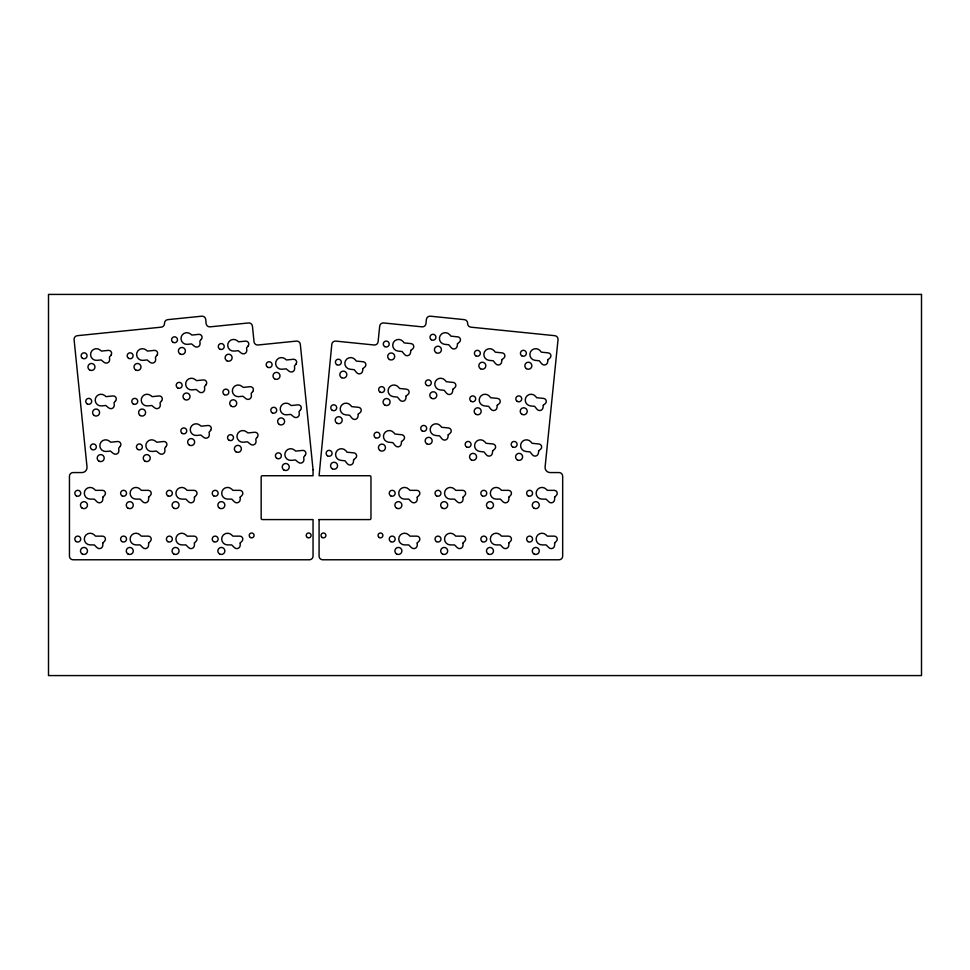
<?xml version="1.0" encoding="UTF-8"?>
<svg xmlns="http://www.w3.org/2000/svg" width="970" height="970" viewBox="0 0 970 970"><rect width="100%" height="100%" fill="white"/><g stroke="black" fill="none" stroke-linecap="round" stroke-linejoin="round"><path stroke-width="1.45" d="M102.82 542.97L102.82 545.201A3.395 3.395 0 0 1 96.976 547.589L94.296 544.91L90.161 544.91A5.856 5.856 0 0 1 84.754 536.822A5.856 5.856 0 0 1 94.296 534.931L95.521 536.143L102.577 536.143A2.971 2.971 0 0 1 104.53 541.26L102.82 542.97M102.82 497.173L102.82 499.404A3.395 3.395 0 0 1 96.976 501.793L94.296 499.113L90.161 499.113A5.856 5.856 0 0 1 84.754 491.026A5.856 5.856 0 0 1 94.296 489.135L95.521 490.347L102.577 490.347A2.971 2.971 0 0 1 104.53 495.464L102.82 497.173M148.616 542.97L148.616 545.201A3.395 3.395 0 0 1 142.772 547.589L140.092 544.91L135.958 544.91A5.856 5.856 0 0 1 130.55 536.822A5.856 5.856 0 0 1 140.092 534.931L141.317 536.143L148.374 536.143A2.971 2.971 0 0 1 150.326 541.26L148.616 542.97M148.616 497.173L148.616 499.404A3.395 3.395 0 0 1 142.772 501.793L140.092 499.113L135.958 499.113A5.856 5.856 0 0 1 130.55 491.026A5.856 5.856 0 0 1 140.092 489.135L141.317 490.347L148.374 490.347A2.971 2.971 0 0 1 150.326 495.464L148.616 497.173M194.412 542.97L194.412 545.201A3.395 3.395 0 0 1 188.568 547.589L185.888 544.91L181.754 544.91A5.856 5.856 0 0 1 176.346 536.822A5.856 5.856 0 0 1 185.888 534.931L187.113 536.143L194.17 536.143A2.971 2.971 0 0 1 196.122 541.26L194.412 542.97M194.412 497.173L194.412 499.404A3.395 3.395 0 0 1 188.568 501.793L185.888 499.113L181.754 499.113A5.856 5.856 0 0 1 176.346 491.026A5.856 5.856 0 0 1 185.888 489.135L187.113 490.347L194.17 490.347A2.971 2.971 0 0 1 196.122 495.464L194.412 497.173M240.208 542.97L240.208 545.201A3.395 3.395 0 0 1 234.364 547.589L231.684 544.91L227.55 544.91A5.856 5.856 0 0 1 222.142 536.822A5.856 5.856 0 0 1 231.684 534.931L232.909 536.143L239.966 536.143A2.971 2.971 0 0 1 241.918 541.26L240.208 542.97M240.208 497.173L240.208 499.404A3.395 3.395 0 0 1 234.364 501.793L231.684 499.113L227.55 499.113A5.856 5.856 0 0 1 222.142 491.026A5.856 5.856 0 0 1 231.684 489.135L232.909 490.347L239.966 490.347A2.971 2.971 0 0 1 241.918 495.464L240.208 497.173M313.043 469.674L313.043 475.736L262.385 475.736A1.212 1.212 0 0 0 261.16 476.949L261.16 518.356A1.212 1.212 0 0 0 262.385 519.58L313.043 519.58L313.043 556.113A3.65 3.65 0 0 1 309.394 559.775L73.102 559.775A3.65 3.65 0 0 1 69.452 556.113L69.452 476.221A3.674 3.674 0 0 1 73.138 472.56L82.123 472.56A5.068 5.068 0 0 0 87.009 466.922L74.096 339.682A3.65 3.65 0 0 1 77.357 335.681L161.214 327.169A3.65 3.65 0 0 0 164.5 323.543L164.512 323.204A3.65 3.65 0 0 1 167.786 319.639L201.724 316.196A3.65 3.65 0 0 1 205.725 319.457L206.137 323.58A3.65 3.65 0 0 0 210.15 326.841L248.441 322.962A3.65 3.65 0 0 1 252.442 326.223L254.019 341.731A3.65 3.65 0 0 0 258.02 344.993L296.311 341.113A3.65 3.65 0 0 1 300.324 344.374L313.043 469.674M319.082 519.58L319.082 556.113A3.65 3.65 0 0 0 322.731 559.775L559.023 559.775A3.65 3.65 0 0 0 562.673 556.113L562.673 476.221A3.674 3.674 0 0 0 558.987 472.56L550.002 472.56A5.068 5.068 0 0 1 545.104 466.922L558.029 339.682A3.65 3.65 0 0 0 554.767 335.681L470.911 327.169A3.65 3.65 0 0 1 467.625 323.543L467.613 323.204A3.65 3.65 0 0 0 464.327 319.639L430.401 316.196A3.65 3.65 0 0 0 426.4 319.457L425.975 323.58A3.65 3.65 0 0 1 421.974 326.841L383.683 322.962A3.65 3.65 0 0 0 379.682 326.223L378.106 341.731A3.65 3.65 0 0 1 374.105 344.993L335.814 341.113A3.65 3.65 0 0 0 331.801 344.374L319.082 475.736L369.74 475.736A1.212 1.212 0 0 1 370.964 476.949L370.964 518.356A1.212 1.212 0 0 1 369.74 519.58L319.082 519.58M417.245 542.97L417.245 545.201A3.395 3.395 0 0 1 411.401 547.589L408.722 544.91L404.575 544.91A5.856 5.856 0 0 1 399.167 536.822A5.856 5.856 0 0 1 408.722 534.931L409.934 536.143L417.003 536.143A2.971 2.971 0 0 1 418.955 541.26L417.245 542.97M417.245 497.173L417.245 499.404A3.395 3.395 0 0 1 411.401 501.793L408.722 499.113L404.575 499.113A5.856 5.856 0 0 1 399.167 491.026A5.856 5.856 0 0 1 408.722 489.135L409.934 490.347L417.003 490.347A2.971 2.971 0 0 1 418.955 495.464L417.245 497.173M463.042 542.97L463.042 545.201A3.395 3.395 0 0 1 457.197 547.589L454.518 544.91L450.371 544.91A5.856 5.856 0 0 1 444.975 536.822A5.856 5.856 0 0 1 454.518 534.931L455.73 536.143L462.799 536.143A2.971 2.971 0 0 1 464.751 541.26L463.042 542.97M463.042 497.173L463.042 499.404A3.395 3.395 0 0 1 457.197 501.793L454.518 499.113L450.371 499.113A5.856 5.856 0 0 1 444.975 491.026A5.856 5.856 0 0 1 454.518 489.135L455.73 490.347L462.799 490.347A2.971 2.971 0 0 1 464.751 495.464L463.042 497.173M508.838 542.97L508.838 545.201A3.395 3.395 0 0 1 502.993 547.589L500.314 544.91L496.167 544.91A5.856 5.856 0 0 1 490.771 536.822A5.856 5.856 0 0 1 500.314 534.931L501.526 536.143L508.595 536.143A2.971 2.971 0 0 1 510.547 541.26L508.838 542.97M508.838 497.173L508.838 499.404A3.395 3.395 0 0 1 502.993 501.793L500.314 499.113L496.167 499.113A5.856 5.856 0 0 1 490.771 491.026A5.856 5.856 0 0 1 500.314 489.135L501.526 490.347L508.595 490.347A2.971 2.971 0 0 1 510.547 495.464L508.838 497.173M554.634 542.97L554.634 545.201A3.395 3.395 0 0 1 548.79 547.589L546.11 544.91L541.963 544.91A5.856 5.856 0 0 1 536.568 536.822A5.856 5.856 0 0 1 546.11 534.931L547.322 536.143L554.391 536.143A2.971 2.971 0 0 1 556.343 541.26L554.634 542.97M554.634 497.173L554.634 499.404A3.395 3.395 0 0 1 548.79 501.793L546.11 499.113L541.963 499.113A5.856 5.856 0 0 1 536.568 491.026A5.856 5.856 0 0 1 546.11 489.135L547.322 490.347L554.391 490.347A2.971 2.971 0 0 1 556.343 495.464L554.634 497.173M353.638 459.719L353.407 461.938A3.395 3.395 0 0 1 347.345 463.733L344.956 460.786L340.834 460.374A5.856 5.856 0 0 1 336.275 451.777A5.856 5.856 0 0 1 345.963 450.856L347.054 452.19L354.074 452.905A2.971 2.971 0 0 1 355.505 458.192L353.638 459.719M358.257 414.154L358.039 416.372A3.395 3.395 0 0 1 351.977 418.167L349.588 415.233L345.466 414.808A5.856 5.856 0 0 1 340.906 406.212A5.856 5.856 0 0 1 350.594 405.29L351.686 406.624L358.706 407.339A2.971 2.971 0 0 1 360.125 412.626L358.257 414.154M362.889 368.588L362.659 370.819A3.395 3.395 0 0 1 356.608 372.601L354.208 369.667L350.085 369.243A5.856 5.856 0 0 1 345.526 360.646A5.856 5.856 0 0 1 355.214 359.724L356.305 361.07L363.338 361.774A2.971 2.971 0 0 1 364.756 367.06L362.889 368.588M401.507 441.556L401.289 443.787A3.395 3.395 0 0 1 395.226 445.57L392.826 442.635L388.715 442.223A5.856 5.856 0 0 1 384.144 433.626A5.856 5.856 0 0 1 393.844 432.705L394.923 434.039L401.956 434.754A2.971 2.971 0 0 1 403.374 440.041L401.507 441.556M406.139 396.002L405.909 398.221A3.395 3.395 0 0 1 399.858 400.016L397.457 397.082L393.335 396.657A5.856 5.856 0 0 1 388.776 388.061A5.856 5.856 0 0 1 398.464 387.139L399.555 388.473L406.588 389.188A2.971 2.971 0 0 1 408.006 394.475L406.139 396.002M410.771 350.437L410.54 352.668A3.395 3.395 0 0 1 404.478 354.45L402.089 351.516L397.967 351.091A5.856 5.856 0 0 1 393.408 342.495A5.856 5.856 0 0 1 403.096 341.573L404.187 342.907L411.207 343.622A2.971 2.971 0 0 1 412.638 348.909L410.771 350.437M448.225 434.803L448.007 437.021A3.395 3.395 0 0 1 441.944 438.816L439.543 435.87L435.433 435.457A5.856 5.856 0 0 1 430.874 426.861A5.856 5.856 0 0 1 440.562 425.939L441.641 427.273L448.673 427.988A2.971 2.971 0 0 1 450.092 433.275L448.225 434.803M452.857 389.237L452.626 391.468A3.395 3.395 0 0 1 446.576 393.25L444.175 390.316L440.053 389.891A5.856 5.856 0 0 1 435.494 381.295A5.856 5.856 0 0 1 445.181 380.373L446.273 381.707L453.305 382.422A2.971 2.971 0 0 1 454.724 387.709L452.857 389.237M457.488 343.671L457.258 345.902A3.395 3.395 0 0 1 451.195 347.684L448.807 344.75L444.684 344.338A5.856 5.856 0 0 1 440.125 335.729A5.856 5.856 0 0 1 449.813 334.82L450.904 336.154L457.937 336.869A2.971 2.971 0 0 1 459.356 342.155L457.488 343.671M492.639 450.82L492.408 453.038A3.395 3.395 0 0 1 486.346 454.833L483.957 451.899L479.835 451.474A5.856 5.856 0 0 1 475.276 442.878A5.856 5.856 0 0 1 484.964 441.956L486.055 443.29L493.075 444.005A2.971 2.971 0 0 1 494.506 449.292L492.639 450.82M497.258 405.254L497.04 407.485A3.395 3.395 0 0 1 490.978 409.267L488.577 406.333L484.466 405.909A5.856 5.856 0 0 1 479.907 397.312A5.856 5.856 0 0 1 489.595 396.39L490.674 397.724L497.707 398.44A2.971 2.971 0 0 1 499.126 403.726L497.258 405.254M501.89 359.688L501.66 361.919A3.395 3.395 0 0 1 495.609 363.701L493.209 360.767L489.086 360.355A5.856 5.856 0 0 1 484.527 351.758A5.856 5.856 0 0 1 494.215 350.837L495.306 352.171L502.339 352.886A2.971 2.971 0 0 1 503.757 358.172L501.89 359.688M538.665 450.82L538.435 453.038A3.395 3.395 0 0 1 532.384 454.833L529.984 451.899L525.861 451.474A5.856 5.856 0 0 1 521.302 442.878A5.856 5.856 0 0 1 530.99 441.956L532.081 443.29L539.114 444.005A2.971 2.971 0 0 1 540.533 449.292L538.665 450.82M543.297 405.254L543.067 407.485A3.395 3.395 0 0 1 537.004 409.267L534.615 406.333L530.493 405.909A5.856 5.856 0 0 1 525.934 397.312A5.856 5.856 0 0 1 535.622 396.39L536.713 397.724L543.746 398.44A2.971 2.971 0 0 1 545.164 403.726L543.297 405.254M547.917 359.688L547.698 361.919A3.395 3.395 0 0 1 541.636 363.701L539.247 360.767L535.125 360.355A5.856 5.856 0 0 1 530.566 351.746A5.856 5.856 0 0 1 540.254 350.837L541.345 352.171L548.365 352.886A2.971 2.971 0 0 1 549.796 358.172L547.917 359.688M110.932 355.262L109.404 357.13L109.634 359.361A3.395 3.395 0 0 1 104.057 362.331L101.123 359.931L97 360.355A5.856 5.856 0 0 1 90.804 352.85A5.856 5.856 0 0 1 100.116 350L101.45 351.079L108.47 350.376A2.971 2.971 0 0 1 110.932 355.262M115.563 400.828L114.036 402.695L114.266 404.914A3.395 3.395 0 0 1 108.688 407.885L105.754 405.496L101.632 405.909A5.856 5.856 0 0 1 95.436 398.403A5.856 5.856 0 0 1 104.736 395.554L106.069 396.645L113.102 395.93A2.971 2.971 0 0 1 115.563 400.828M156.958 355.262L155.442 357.13L155.661 359.361A3.395 3.395 0 0 1 150.095 362.331L147.149 359.931L143.039 360.355A5.856 5.856 0 0 1 136.843 352.85A5.856 5.856 0 0 1 146.143 350L147.476 351.079L154.509 350.376A2.971 2.971 0 0 1 156.958 355.262M201.372 339.245L199.844 341.113L200.075 343.344A3.395 3.395 0 0 1 194.497 346.314L191.563 343.913L187.44 344.338A5.856 5.856 0 0 1 181.244 336.832A5.856 5.856 0 0 1 190.544 333.983L191.878 335.062L198.911 334.347A2.971 2.971 0 0 1 201.372 339.245M120.183 446.382L118.667 448.261L118.886 450.48A3.395 3.395 0 0 1 113.308 453.451L110.374 451.05L106.251 451.474A5.856 5.856 0 0 1 100.068 443.969A5.856 5.856 0 0 1 109.367 441.12L110.701 442.211L117.734 441.495A2.971 2.971 0 0 1 120.183 446.382M161.59 400.828L160.062 402.695L160.292 404.926A3.395 3.395 0 0 1 154.715 407.885L151.781 405.496L147.658 405.909A5.856 5.856 0 0 1 141.462 398.403A5.856 5.856 0 0 1 150.774 395.554L152.108 396.645L159.141 395.93A2.971 2.971 0 0 1 161.59 400.828M205.992 384.811L204.476 386.678L204.694 388.897A3.395 3.395 0 0 1 199.129 391.868L196.183 389.479L192.072 389.891A5.856 5.856 0 0 1 185.876 382.386A5.856 5.856 0 0 1 195.176 379.537L196.51 380.628L203.542 379.913A2.971 2.971 0 0 1 205.992 384.811M166.222 446.382L164.694 448.261L164.924 450.48A3.395 3.395 0 0 1 159.347 453.451L156.412 451.062L152.29 451.474A5.856 5.856 0 0 1 146.094 443.969A5.856 5.856 0 0 1 155.406 441.12L156.74 442.211L163.76 441.495A2.971 2.971 0 0 1 166.222 446.382M248.09 346.011L246.562 347.878L246.792 350.097A3.395 3.395 0 0 1 241.215 353.068L238.28 350.679L234.158 351.091A5.856 5.856 0 0 1 227.962 343.586A5.856 5.856 0 0 1 237.274 340.737L238.608 341.828L245.628 341.113A2.971 2.971 0 0 1 248.09 346.011M210.623 430.365L209.096 432.232L209.326 434.463A3.395 3.395 0 0 1 203.748 437.434L200.814 435.033L196.692 435.457A5.856 5.856 0 0 1 190.496 427.952A5.856 5.856 0 0 1 199.808 425.103L201.142 426.194L208.174 425.478A2.971 2.971 0 0 1 210.623 430.365M252.709 391.565L251.194 393.444L251.412 395.663A3.395 3.395 0 0 1 245.846 398.634L242.9 396.233L238.79 396.657A5.856 5.856 0 0 1 232.594 389.152A5.856 5.856 0 0 1 241.894 386.303L243.227 387.394L250.26 386.678A2.971 2.971 0 0 1 252.709 391.565M295.959 364.162L294.443 366.029L294.662 368.26A3.395 3.395 0 0 1 289.084 371.219L286.15 368.83L282.027 369.243A5.856 5.856 0 0 1 275.844 361.737A5.856 5.856 0 0 1 285.144 358.888L286.477 359.979L293.51 359.264A2.971 2.971 0 0 1 295.959 364.162M257.341 437.13L255.813 438.998L256.044 441.229A3.395 3.395 0 0 1 250.466 444.199L247.532 441.799L243.409 442.223A5.856 5.856 0 0 1 237.213 434.718A5.856 5.856 0 0 1 246.525 431.868L247.859 432.947L254.892 432.244A2.971 2.971 0 0 1 257.341 437.13M300.591 409.728L299.063 411.595L299.293 413.814A3.395 3.395 0 0 1 293.716 416.785L290.782 414.396L286.659 414.808A5.856 5.856 0 0 1 280.463 407.303A5.856 5.856 0 0 1 289.775 404.454L291.109 405.545L298.129 404.829A2.971 2.971 0 0 1 300.591 409.728M305.223 455.282L303.695 457.149L303.925 459.38A3.395 3.395 0 0 1 298.348 462.35L295.413 459.95L291.291 460.374A5.856 5.856 0 0 1 285.095 452.869A5.856 5.856 0 0 1 294.395 450.019L295.741 451.111L302.761 450.395A2.971 2.971 0 0 1 305.223 455.282M921.5 294.419L48.5 294.419L48.5 675.581L921.5 675.581L921.5 294.419M250.442 537.525A2.437 2.437 0 0 0 254.091 535.416A2.437 2.437 0 0 0 250.442 533.306A2.437 2.437 0 0 0 250.442 537.525M307.441 537.525A2.437 2.437 0 0 0 311.103 535.416A2.437 2.437 0 0 0 307.441 533.306A2.437 2.437 0 0 0 307.441 537.525M128.646 358.354A2.971 2.971 0 0 0 133.108 355.784A2.971 2.971 0 0 0 128.646 353.213A2.971 2.971 0 0 0 128.646 358.354M135.739 370.019A3.504 3.504 0 0 0 141.002 366.975A3.504 3.504 0 0 0 135.739 363.944A3.504 3.504 0 0 0 135.739 370.019M173.048 342.337A2.971 2.971 0 0 0 177.51 339.767A2.971 2.971 0 0 0 173.048 337.196A2.971 2.971 0 0 0 173.048 342.337M180.141 354.001A3.504 3.504 0 0 0 185.403 350.958A3.504 3.504 0 0 0 180.141 347.927A3.504 3.504 0 0 0 180.141 354.001M219.766 349.103A2.971 2.971 0 0 0 224.228 346.532A2.971 2.971 0 0 0 219.766 343.95A2.971 2.971 0 0 0 219.766 349.103M226.859 360.767A3.504 3.504 0 0 0 232.121 357.724A3.504 3.504 0 0 0 226.859 354.68A3.504 3.504 0 0 0 226.859 360.767M267.647 367.254A2.971 2.971 0 0 0 272.097 364.684A2.971 2.971 0 0 0 267.647 362.113A2.971 2.971 0 0 0 267.647 367.254M274.522 378.773A3.504 3.504 0 0 0 279.99 376.13A3.504 3.504 0 0 0 274.959 372.722A3.504 3.504 0 0 0 274.522 378.773M87.239 403.92A2.971 2.971 0 0 0 91.701 401.35A2.971 2.971 0 0 0 87.239 398.767A2.971 2.971 0 0 0 87.239 403.92M94.114 415.439A3.504 3.504 0 0 0 99.583 412.796A3.504 3.504 0 0 0 94.551 409.376A3.504 3.504 0 0 0 94.114 415.439M133.084 403.811A2.971 2.971 0 0 0 137.728 401.568A2.971 2.971 0 0 0 133.46 398.67A2.971 2.971 0 0 0 133.084 403.811M140.359 415.584A3.504 3.504 0 0 0 145.621 412.541A3.504 3.504 0 0 0 140.359 409.498A3.504 3.504 0 0 0 140.359 415.584M177.68 387.903A2.971 2.971 0 0 0 182.142 385.332A2.971 2.971 0 0 0 177.68 382.75A2.971 2.971 0 0 0 177.68 387.903M184.555 399.422A3.504 3.504 0 0 0 190.023 396.779A3.504 3.504 0 0 0 184.991 393.359A3.504 3.504 0 0 0 184.555 399.422M224.397 394.669A2.971 2.971 0 0 0 228.859 392.086A2.971 2.971 0 0 0 224.397 389.516A2.971 2.971 0 0 0 224.397 394.669M231.272 406.187A3.504 3.504 0 0 0 236.741 403.544A3.504 3.504 0 0 0 231.709 400.125A3.504 3.504 0 0 0 231.272 406.187M272.279 412.82A2.971 2.971 0 0 0 276.729 410.249A2.971 2.971 0 0 0 272.279 407.667A2.971 2.971 0 0 0 272.279 412.82M279.36 424.472A3.504 3.504 0 0 0 284.622 421.441A3.504 3.504 0 0 0 279.36 418.397A3.504 3.504 0 0 0 279.36 424.472M91.871 449.486A2.971 2.971 0 0 0 96.333 446.903A2.971 2.971 0 0 0 91.871 444.333A2.971 2.971 0 0 0 91.871 449.486M98.952 461.138A3.504 3.504 0 0 0 104.214 458.107A3.504 3.504 0 0 0 98.952 455.063A3.504 3.504 0 0 0 98.952 461.138M137.898 449.486A2.971 2.971 0 0 0 142.36 446.915A2.971 2.971 0 0 0 137.898 444.333A2.971 2.971 0 0 0 137.898 449.486M144.773 461.005A3.504 3.504 0 0 0 150.241 458.361A3.504 3.504 0 0 0 145.221 454.942A3.504 3.504 0 0 0 144.773 461.005M182.311 433.469A2.971 2.971 0 0 0 186.761 430.886A2.971 2.971 0 0 0 182.311 428.316A2.971 2.971 0 0 0 182.311 433.469M189.392 445.121A3.504 3.504 0 0 0 194.655 442.09A3.504 3.504 0 0 0 189.392 439.046A3.504 3.504 0 0 0 189.392 445.121M228.847 440.113A2.971 2.971 0 0 0 233.479 437.87A2.971 2.971 0 0 0 229.223 434.972A2.971 2.971 0 0 0 228.847 440.113M235.892 451.753A3.504 3.504 0 0 0 241.372 449.098A3.504 3.504 0 0 0 236.34 445.691A3.504 3.504 0 0 0 235.892 451.753M276.899 458.386A2.971 2.971 0 0 0 281.361 455.803A2.971 2.971 0 0 0 276.899 453.232A2.971 2.971 0 0 0 276.899 458.386M283.773 469.904A3.504 3.504 0 0 0 289.242 467.261A3.504 3.504 0 0 0 284.21 463.842A3.504 3.504 0 0 0 283.773 469.904M76.29 495.84A2.971 2.971 0 0 0 80.752 493.269A2.971 2.971 0 0 0 76.29 490.699A2.971 2.971 0 0 0 76.29 495.84M82.22 508.183A3.504 3.504 0 0 0 87.482 505.152A3.504 3.504 0 0 0 82.22 502.108A3.504 3.504 0 0 0 82.22 508.183M122.087 495.84A2.971 2.971 0 0 0 126.549 493.269A2.971 2.971 0 0 0 122.087 490.699A2.971 2.971 0 0 0 122.087 495.84M128.016 508.183A3.504 3.504 0 0 0 133.278 505.152A3.504 3.504 0 0 0 128.016 502.108A3.504 3.504 0 0 0 128.016 508.183M167.883 495.84A2.971 2.971 0 0 0 172.345 493.269A2.971 2.971 0 0 0 167.883 490.699A2.971 2.971 0 0 0 167.883 495.84M173.812 508.183A3.504 3.504 0 0 0 179.074 505.152A3.504 3.504 0 0 0 173.812 502.108A3.504 3.504 0 0 0 173.812 508.183M213.679 495.84A2.971 2.971 0 0 0 218.141 493.269A2.971 2.971 0 0 0 213.679 490.699A2.971 2.971 0 0 0 213.679 495.84M219.39 508.05A3.504 3.504 0 0 0 224.858 505.406A3.504 3.504 0 0 0 219.826 501.987A3.504 3.504 0 0 0 219.39 508.05M76.109 541.527A2.971 2.971 0 0 0 80.74 539.284A2.971 2.971 0 0 0 76.484 536.386A2.971 2.971 0 0 0 76.109 541.527M82.22 553.979A3.504 3.504 0 0 0 87.482 550.948A3.504 3.504 0 0 0 82.22 547.904A3.504 3.504 0 0 0 82.22 553.979M121.905 541.527A2.971 2.971 0 0 0 126.536 539.284A2.971 2.971 0 0 0 122.281 536.386A2.971 2.971 0 0 0 121.905 541.527M128.016 553.979A3.504 3.504 0 0 0 133.278 550.948A3.504 3.504 0 0 0 128.016 547.904A3.504 3.504 0 0 0 128.016 553.979M167.883 541.636A2.971 2.971 0 0 0 172.345 539.065A2.971 2.971 0 0 0 167.883 536.495A2.971 2.971 0 0 0 167.883 541.636M173.594 553.846A3.504 3.504 0 0 0 179.062 551.202A3.504 3.504 0 0 0 174.03 547.783A3.504 3.504 0 0 0 173.594 553.846M213.679 541.636A2.971 2.971 0 0 0 218.141 539.065A2.971 2.971 0 0 0 213.679 536.495A2.971 2.971 0 0 0 213.679 541.636M219.608 553.979A3.504 3.504 0 0 0 224.87 550.948A3.504 3.504 0 0 0 219.608 547.904A3.504 3.504 0 0 0 219.608 553.979M82.426 358.245A2.971 2.971 0 0 0 87.057 356.002A2.971 2.971 0 0 0 82.802 353.104A2.971 2.971 0 0 0 82.426 358.245M89.701 370.019A3.504 3.504 0 0 0 94.963 366.975A3.504 3.504 0 0 0 89.701 363.944A3.504 3.504 0 0 0 89.701 370.019M526.383 368.624A3.504 3.504 0 0 0 531.851 365.981A3.504 3.504 0 0 0 526.831 362.574A3.504 3.504 0 0 0 526.383 368.624M521.727 355.747A2.971 2.971 0 0 0 526.37 353.504A2.971 2.971 0 0 0 522.102 350.606A2.971 2.971 0 0 0 521.727 355.747M396.415 553.846A3.504 3.504 0 0 0 401.895 551.202A3.504 3.504 0 0 0 396.863 547.783A3.504 3.504 0 0 0 396.415 553.846M390.716 541.636A2.971 2.971 0 0 0 395.178 539.065A2.971 2.971 0 0 0 390.716 536.495A2.971 2.971 0 0 0 390.716 541.636M442.429 553.979A3.504 3.504 0 0 0 447.691 550.948A3.504 3.504 0 0 0 442.429 547.904A3.504 3.504 0 0 0 442.429 553.979M436.512 541.636A2.971 2.971 0 0 0 440.974 539.065A2.971 2.971 0 0 0 436.512 536.495A2.971 2.971 0 0 0 436.512 541.636M488.225 553.979A3.504 3.504 0 0 0 493.487 550.948A3.504 3.504 0 0 0 488.225 547.904A3.504 3.504 0 0 0 488.225 553.979M482.308 541.636A2.971 2.971 0 0 0 486.77 539.065A2.971 2.971 0 0 0 482.308 536.495A2.971 2.971 0 0 0 482.308 541.636M534.021 553.979A3.504 3.504 0 0 0 539.284 550.948A3.504 3.504 0 0 0 534.021 547.904A3.504 3.504 0 0 0 534.021 553.979M528.104 541.636A2.971 2.971 0 0 0 532.566 539.065A2.971 2.971 0 0 0 528.104 536.495A2.971 2.971 0 0 0 528.104 541.636M396.633 508.183A3.504 3.504 0 0 0 401.895 505.152A3.504 3.504 0 0 0 396.633 502.108A3.504 3.504 0 0 0 396.633 508.183M390.716 495.84A2.971 2.971 0 0 0 395.178 493.269A2.971 2.971 0 0 0 390.716 490.699A2.971 2.971 0 0 0 390.716 495.84M442.211 508.05A3.504 3.504 0 0 0 447.691 505.406A3.504 3.504 0 0 0 442.659 501.987A3.504 3.504 0 0 0 442.211 508.05M436.512 495.84A2.971 2.971 0 0 0 440.974 493.269A2.971 2.971 0 0 0 436.512 490.699A2.971 2.971 0 0 0 436.512 495.84M488.007 508.05A3.504 3.504 0 0 0 493.487 505.406A3.504 3.504 0 0 0 488.456 501.987A3.504 3.504 0 0 0 488.007 508.05M482.308 495.84A2.971 2.971 0 0 0 486.77 493.269A2.971 2.971 0 0 0 482.308 490.699A2.971 2.971 0 0 0 482.308 495.84M534.021 508.183A3.504 3.504 0 0 0 539.284 505.152A3.504 3.504 0 0 0 534.021 502.108A3.504 3.504 0 0 0 534.021 508.183M528.104 495.84A2.971 2.971 0 0 0 532.566 493.269A2.971 2.971 0 0 0 528.104 490.699A2.971 2.971 0 0 0 528.104 495.84M332.31 468.789A3.504 3.504 0 0 0 337.572 465.745A3.504 3.504 0 0 0 332.31 462.714A3.504 3.504 0 0 0 332.31 468.789M327.448 455.767A2.971 2.971 0 0 0 332.079 453.524A2.971 2.971 0 0 0 327.824 450.626A2.971 2.971 0 0 0 327.448 455.767M379.973 450.504A3.504 3.504 0 0 0 385.442 447.849A3.504 3.504 0 0 0 380.422 444.442A3.504 3.504 0 0 0 379.973 450.504M375.499 437.725A2.971 2.971 0 0 0 379.961 435.154A2.971 2.971 0 0 0 375.499 432.584A2.971 2.971 0 0 0 375.499 437.725M426.691 443.739A3.504 3.504 0 0 0 432.159 441.095A3.504 3.504 0 0 0 427.139 437.676A3.504 3.504 0 0 0 426.691 443.739M422.217 430.959A2.971 2.971 0 0 0 426.679 428.388A2.971 2.971 0 0 0 422.217 425.818A2.971 2.971 0 0 0 422.217 430.959M471.311 459.889A3.504 3.504 0 0 0 476.573 456.858A3.504 3.504 0 0 0 471.311 453.814A3.504 3.504 0 0 0 471.311 459.889M466.631 446.976A2.971 2.971 0 0 0 471.08 444.405A2.971 2.971 0 0 0 466.631 441.835A2.971 2.971 0 0 0 466.631 446.976M517.131 459.756A3.504 3.504 0 0 0 522.6 457.112A3.504 3.504 0 0 0 517.568 453.693A3.504 3.504 0 0 0 517.131 459.756M512.657 446.976A2.971 2.971 0 0 0 517.119 444.405A2.971 2.971 0 0 0 512.657 441.835A2.971 2.971 0 0 0 512.657 446.976M336.723 423.09A3.504 3.504 0 0 0 342.192 420.446A3.504 3.504 0 0 0 337.172 417.027A3.504 3.504 0 0 0 336.723 423.09M332.261 410.322A2.971 2.971 0 0 0 336.711 407.739A2.971 2.971 0 0 0 332.261 405.169A2.971 2.971 0 0 0 332.261 410.322M384.823 405.072A3.504 3.504 0 0 0 390.086 402.029A3.504 3.504 0 0 0 384.823 398.997A3.504 3.504 0 0 0 384.823 405.072M380.131 392.159A2.971 2.971 0 0 0 384.593 389.588A2.971 2.971 0 0 0 380.131 387.018A2.971 2.971 0 0 0 380.131 392.159M431.541 398.306A3.504 3.504 0 0 0 436.803 395.275A3.504 3.504 0 0 0 431.541 392.232A3.504 3.504 0 0 0 431.541 398.306M426.849 385.405A2.971 2.971 0 0 0 431.31 382.823A2.971 2.971 0 0 0 426.849 380.252A2.971 2.971 0 0 0 426.849 385.405M475.724 414.19A3.504 3.504 0 0 0 481.193 411.547A3.504 3.504 0 0 0 476.173 408.127A3.504 3.504 0 0 0 475.724 414.19M471.068 401.301A2.971 2.971 0 0 0 475.7 399.058A2.971 2.971 0 0 0 471.444 396.172A2.971 2.971 0 0 0 471.068 401.301M521.969 414.323A3.504 3.504 0 0 0 527.231 411.292A3.504 3.504 0 0 0 521.969 408.249A3.504 3.504 0 0 0 521.969 414.323M517.107 401.301A2.971 2.971 0 0 0 521.739 399.058A2.971 2.971 0 0 0 517.483 396.172A2.971 2.971 0 0 0 517.107 401.301M341.573 377.669A3.504 3.504 0 0 0 346.836 374.626A3.504 3.504 0 0 0 341.573 371.583A3.504 3.504 0 0 0 341.573 377.669M336.699 364.635A2.971 2.971 0 0 0 341.331 362.404A2.971 2.971 0 0 0 337.075 359.506A2.971 2.971 0 0 0 336.699 364.635M389.443 359.506A3.504 3.504 0 0 0 394.705 356.475A3.504 3.504 0 0 0 389.443 353.432A3.504 3.504 0 0 0 389.443 359.506M384.763 346.605A2.971 2.971 0 0 0 389.212 344.023A2.971 2.971 0 0 0 384.763 341.452A2.971 2.971 0 0 0 384.763 346.605M435.954 352.607A3.504 3.504 0 0 0 441.423 349.964A3.504 3.504 0 0 0 436.391 346.557A3.504 3.504 0 0 0 435.954 352.607M431.298 339.718A2.971 2.971 0 0 0 435.93 337.487A2.971 2.971 0 0 0 431.674 334.589A2.971 2.971 0 0 0 431.298 339.718M480.574 368.77A3.504 3.504 0 0 0 485.837 365.726A3.504 3.504 0 0 0 480.574 362.695A3.504 3.504 0 0 0 480.574 368.77M475.7 355.747A2.971 2.971 0 0 0 480.332 353.504A2.971 2.971 0 0 0 476.076 350.606A2.971 2.971 0 0 0 475.7 355.747M322.246 537.525A2.437 2.437 0 0 0 325.896 535.416A2.437 2.437 0 0 0 322.246 533.306A2.437 2.437 0 0 0 322.246 537.525M379.246 537.525A2.437 2.437 0 0 0 382.895 535.416A2.437 2.437 0 0 0 379.246 533.306A2.437 2.437 0 0 0 379.246 537.525"/></g></svg>
